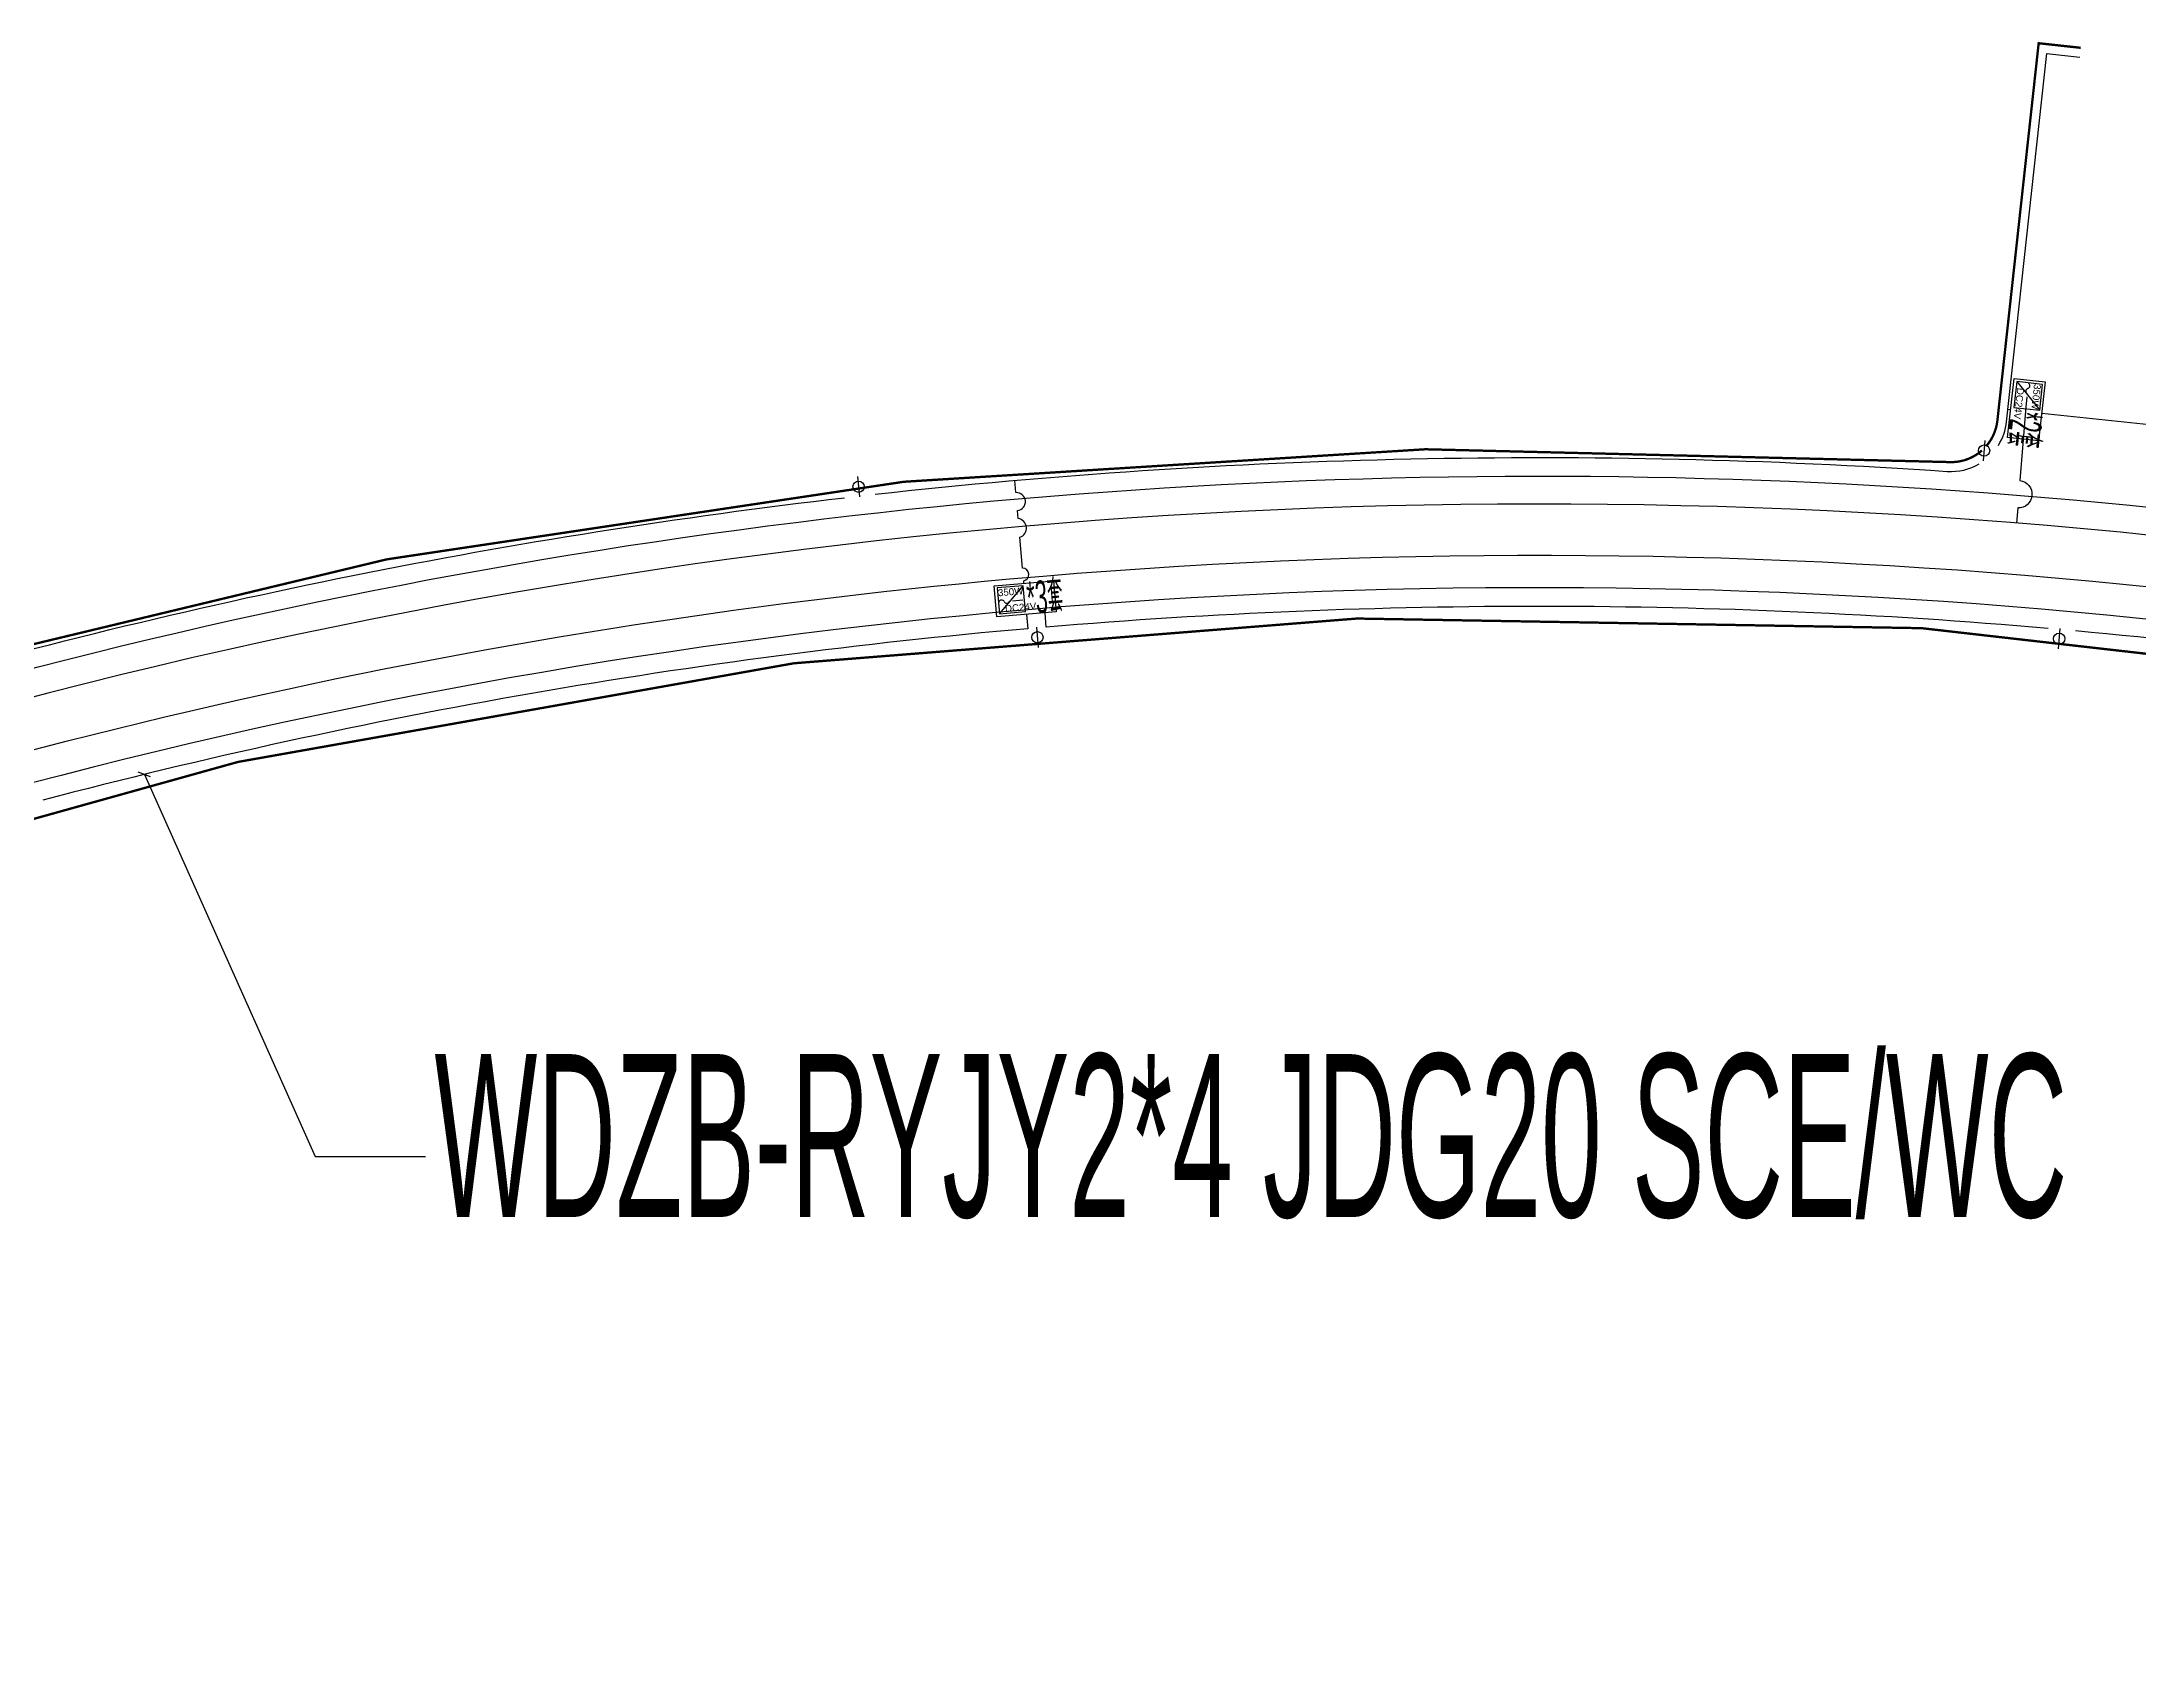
# Model space of a CAD drawing. Header units: inches. Extents: x -187843 to 1582678, y -554589 to 1835338.
# Drawn here: x 1383943 to 1429018, y -199029 to -164122 of the extents above; entities that cross this region are included whole.
import ezdxf
from ezdxf import colors
from ezdxf.entities.mleader import LeaderData, LeaderLine
from ezdxf.lldxf.tags import DXFTag
from ezdxf.math import Vec2, Vec3

# ---------------------------------------------------------------- set-up
doc = ezdxf.new("R2010")
doc.units = ezdxf.units.IN
doc.header["$MEASUREMENT"] = 0
doc.layers.get('0').update_dxf_attribs({"color": 253})
for name, color, linetype in [('0-LIGHT-TXT', 90, 'Continuous'), ('0-SL01', 1, 'Continuous'), ('0-开关电源', 3, 'Continuous'), ('LT-220V', 5, 'Continuous'), ('LT-24V', 4, 'Continuous')]:
    doc.layers.add(name, color=color, linetype=linetype)
doc.styles.add('SMDEI', font='smsim.shx', dxfattribs={"width": 0.75, "bigfont": 'smfs.shx'})
doc.styles.get("Standard").update_dxf_attribs({"font": 'arial.ttf'})
tags = doc.linetypes.add('SL01_LINE', pattern='A,0.3,-0.3,["SL01",Standard,S=0.2,R=-0.1,X=-0.1,Y=-0.1],-1.2', length=1.8).pattern_tags.tags
tags[6] = DXFTag(74, 10)

# ---------------------------------------------------------------- blocks, each defined once
blk = doc.blocks.new('LEDDR01')
at = {"layer": '0-开关电源'}
for p, q in [((-224, 0), (224, 448)), ((19, 205), (198, 205))]:
    blk.add_line(p, q, dxfattribs=at)
blk.add_lwpolyline([(-224, 0), (224, 0), (224, 448), (-224, 448)], close=True, dxfattribs=at)
for centre, start, end in [((-171, 187), 19.4712, 160.5288), ((-81, 219), 199.4712, 340.5288)]:
    blk.add_arc(centre, 47.5, start, end, dxfattribs=at)
at = {"color": 3}
for s, p in [('350W', (-219, 302)), ('DC24V', (-122, 21))]:
    blk.add_text(s, height=120, dxfattribs=at).set_placement(p)
blk = doc.blocks.new('分割')
at = {"layer": 'LT-220V'}
blk.add_lwpolyline([(-168, 141), (166, -144)], dxfattribs=at)
blk.add_circle((0, 0), 121, dxfattribs=at)
blk = doc.blocks.new('_Oblique')
at = {"color": 0, "linetype": 'ByBlock', "lineweight": -2}
blk.add_line((-0.5, -0.5), (0.5, 0.5), dxfattribs=at)

msp = doc.modelspace()

# ---------------------------------------------------------------- linework, layer by layer
at = {"layer": '0-LIGHT-TXT', "color": 7}
for points in [[(1427021, -171427), (1426879, -172698), (1426212, -172624), (1426354, -171352)], [(1404421, -175811), (1405695, -175702), (1405753, -176371), (1404478, -176481)]]:
    msp.add_lwpolyline(points, close=True, dxfattribs=at)
at = {"layer": '0-SL01', "linetype": 'SL01_LINE', "const_width": 50}
for points in [[(1425753, -172809, 0.15247), (1425992, -172262), (1426880, -164149), (1427785, -164248)], [(1359451, -185894, -0.130728), (1424930, -173151, 0.200801), (1425661, -172902)], [(1454753, -251687), (1491782, -201645, 0.323602), (1343992, -199124, 5.245874)]]:
    msp.add_lwpolyline(points, format="xyb", dxfattribs=at)
at = {"layer": 'LT-220V'}
for points in [[(1426604, -171973), (1426478, -173549, -0.954771), (1426431, -174138), (1426405, -174464)], [(1379693, -178704, -0.15324), (1457027, -180095), (1456547, -181536, -0.925556), (1456437, -181864), (1456268, -182372)], [(1450970, -211090), (1450425, -210419), (1446743, -209925), (1451283, -178949, 0.199631), (1353244, -190493), (1351715, -187767)], [(1376181, -251261), (1340815, -199797, -0.136543), (1404747, -175664, -0.091749), (1450928, -179992), (1446516, -210096), (1450320, -210607), (1450970, -211090)], [(1450970, -211090), (1450242, -210798), (1446288, -210268), (1450632, -180636, 0.180066), (1362360, -187791, -0.091531)]]:
    msp.add_lwpolyline(points, format="xyb", dxfattribs=at)
at = {"layer": 'LT-24V', "color": 4}
for points in [[(1426013, -172793, 0.113812), (1426190, -172284), (1427057, -164370), (1427763, -164447)], [(1401859, -173843, -0.044594), (1424916, -173351, 0.149616), (1425600, -173191, 0.149616)], [(1380283, -178318), (1380228, -178131, -0.041348), (1401199, -173918)], [(1405058, -175757), (1405054, -175704, 0.894688), (1405030, -175432), (1404972, -174769, 0.780926), (1404937, -174365), (1404922, -174195, 0.959151), (1404888, -173808), (1404865, -173545)], [(1405116, -176426), (1405142, -176733, 0.042609), (1383965, -180419)], [(1427084, -176728, 0.042704), (1405541, -176699), (1405514, -176391)], [(1448867, -180357), (1448815, -180550, 0.042571), (1427672, -176780)]]:
    msp.add_lwpolyline(points, format="xyb", dxfattribs=at)
for points in [[(1426278, -172032), (1426219, -172025)], [(1426946, -172101), (1434573, -172902)]]:
    msp.add_lwpolyline(points, dxfattribs=at)

# ---------------------------------------------------------------- block references
at = {"layer": '0-开关电源', "color": 3, "xscale": 1.25, "yscale": 1.25, "zscale": 1.25}
for p, rotation in [((1426377, -171698), 263.6365582144921), ((1404813, -176390), 4.914952740925329)]:
    msp.add_blockref('LEDDR01', p, dxfattribs=dict(at, rotation=rotation))
at = {"layer": 'LT-220V'}
for p, rotation in [((1425706, -172905), 306.2350101148135), ((1401504, -173682), 315.9499014391789), ((1405349, -176916), 315.3954248839738), ((1427321, -176949), 305.4032952820059)]:
    msp.add_blockref('分割', p, dxfattribs=dict(at, rotation=rotation))

# ---------------------------------------------------------------- texts
at = {"layer": '0-LIGHT-TXT', "color": 7, "style": 'SMDEI', "width": 0.5}
for s, rotation, p in [('*2套', 263.6366, (1426279, -172024)), ('*3套', 4.915, (1405152, -176423))]:
    msp.add_text(s, height=700, rotation=rotation, dxfattribs=at).set_placement(p)
msp.add_text('WDZB-RYJY2*4 JDG20 SCE/WC', height=3500, dxfattribs=at).set_placement((1392386, -189376))

# ---------------------------------------------------------------- leaders
at = {"layer": '0-LIGHT-TXT', "color": 7}
ml = msp.add_multileader_mtext('Standard', dxfattribs=at)
ml.set_content('', color=7)
ml.set_leader_properties()
ml.set_arrow_properties(name='OBLIQUE')
ml.build(insert=Vec2(0, 0))
ml.multileader.update_dxf_attribs({"text_right_attachment_type": 6, "dogleg_length": 0.36, "arrow_head_size": 200})
ctx = ml.context
ctx.base_point, ctx.char_height, ctx.arrow_head_size, ctx.landing_gap_size, ctx.plane_origin = Vec3(1392190, -188080), 0.18, 200, 0.09, Vec3(1387228, -193452)
ctx.right_attachment = 6
notes = []
notes.append((ctx, [(0, (1, 1, 0), (1389816, -188080), (1, 0), 2375, [(0, [(1386148, -179865)], 0, [])])]))
ctx.mtext.insert, ctx.mtext.flow_direction = Vec3(1392190, -188080), 5
for ctx, leaders in notes:
    for number, flags, end, landing, length, lines in leaders:
        leader = LeaderData()
        leader.index, (leader.has_last_leader_line, leader.has_dogleg_vector, leader.attachment_direction) = number, flags
        leader.last_leader_point, leader.dogleg_vector, leader.dogleg_length = Vec3(end), Vec3(landing), length
        for number, points, colour, breaks in lines:
            line = LeaderLine()
            line.index, line.vertices, line.color, line.breaks = number, Vec3.list(points), colors.encode_raw_color(colour), breaks
            leader.lines.append(line)
        ctx.leaders.append(leader)

doc.saveas('drawing.dxf')
